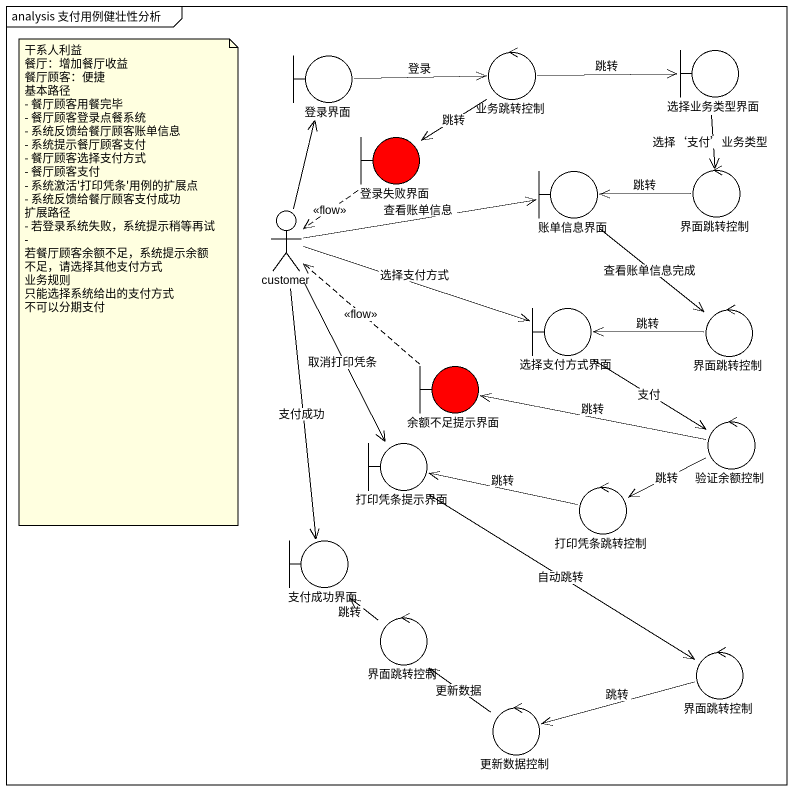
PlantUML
@startuml
mainframe analysis 支付用例健壮性分析
boundary 登录界面
control 业务跳转控制
boundary 选择业务类型界面
boundary 登录失败界面 #FF0000
boundary 账单信息界面
control 界面跳转控制
actor customer
boundary 选择支付方式界面
control "界面跳转控制" as 界面跳转控制_2
boundary 余额不足提示界面 #FF0000
boundary 打印凭条提示界面
control 验证余额控制
control 打印凭条跳转控制
boundary 支付成功界面
control "界面跳转控制" as 界面跳转控制_3
control "界面跳转控制" as 界面跳转控制_4
control 更新数据控制
登录界面 -right-> 业务跳转控制 : 登录
业务跳转控制 -right-> 选择业务类型界面 : 跳转
业务跳转控制 --> 登录失败界面 : 跳转
选择业务类型界面 --> 界面跳转控制 : 选择‘支付’业务类型
登录失败界面 ..> customer : <<flow>>
账单信息界面 --> 界面跳转控制_2 : 查看账单信息完成
界面跳转控制 -left-> 账单信息界面 : 跳转
customer -up-> 登录界面
customer -right-> 账单信息界面 : 查看账单信息
customer -right-> 选择支付方式界面 : 选择支付方式
customer --> 打印凭条提示界面 : 取消打印凭条
customer --> 支付成功界面 : 支付成功
选择支付方式界面 --> 验证余额控制 : 支付
界面跳转控制_2 -left-> 选择支付方式界面 : 跳转
余额不足提示界面 .up.> customer : <<flow>>
打印凭条提示界面 --> 界面跳转控制_4 : 自动跳转
验证余额控制 -left-> 余额不足提示界面 : 跳转
验证余额控制 -left-> 打印凭条跳转控制 : 跳转
打印凭条跳转控制 -left-> 打印凭条提示界面 : 跳转
界面跳转控制_3 -up-> 支付成功界面 : 跳转
界面跳转控制_4 -left-> 更新数据控制 : 跳转
更新数据控制 -up-> 界面跳转控制_3 : 更新数据
note as N1
  干系人利益
  餐厅：增加餐厅收益
  餐厅顾客：便捷
  基本路径
  - 餐厅顾客用餐完毕
  - 餐厅顾客登录点餐系统
  - 系统反馈给餐厅顾客账单信息
  - 系统提示餐厅顾客支付
  - 餐厅顾客选择支付方式
  - 餐厅顾客支付
  - 系统激活'打印凭条'用例的扩展点
  - 系统反馈给餐厅顾客支付成功
  扩展路径
  - 若登录系统失败，系统提示稍等再试
  - 若餐厅顾客余额不足，系统提示余额不足，请选择其他支付方式
  业务规则
  只能选择系统给出的支付方式
  不可以分期支付
end note
@enduml
